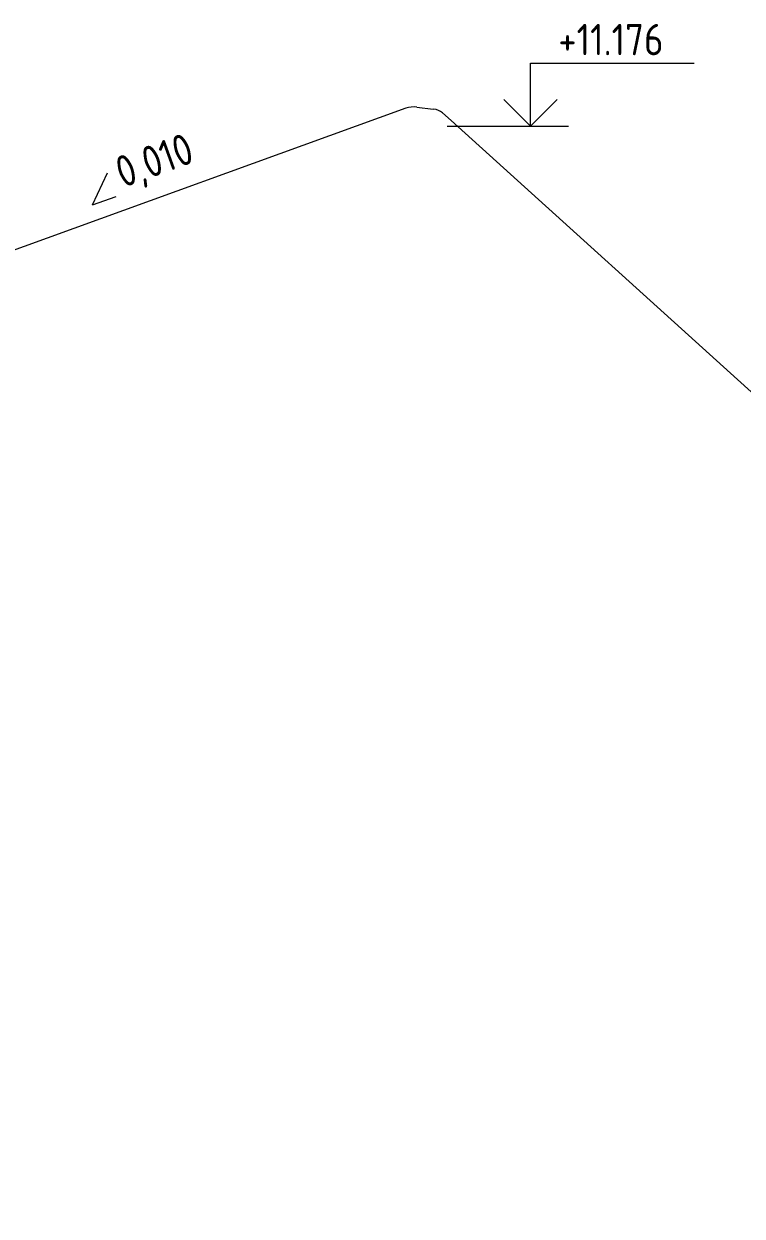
# Model space of a CAD drawing. Header units: millimetres. Extents: x 56023 to 81647, y 35036 to 59756.
# Drawn here: x 60438 to 63295, y 51107 to 55851 of the extents above; entities that cross this region are included whole.
import ezdxf

# ---------------------------------------------------------------- set-up
doc = ezdxf.new("R2010")
doc.units = ezdxf.units.MM
for name, color, linetype, lineweight in [('Высотные отметки', 7, 'Continuous', 9), ('Марки труб', 7, 'Continuous', 20), ('Соединительные детали трубопроводов', 7, 'Continuous', 20), ('Типовые аннотации', 7, 'Continuous', 20), ('Трубы', 7, 'Continuous', 20)]:
    doc.layers.add(name, color=color, linetype=linetype, lineweight=lineweight)
doc.styles.add('GOST Common', font='GOST Common.ttf', dxfattribs={"width": 0.9, "height": 125})

# ---------------------------------------------------------------- blocks, each defined once
blk = doc.blocks.new('ADSK_ППР_Отвод канализационный_Составной - Отвод раструбный-3766607-О_Схема систем К1_К2_ АБК')
at = {"layer": 'Соединительные детали трубопроводов', "color": 24, "true_color": 0xa52900}
for p, q in [((61957.4, 55515), (61956.5, 55514.6)), ((62001.1, 55519.5), (62065.4, 55511.6)), ((62066.4, 55511.5), (62065.4, 55511.6)), ((62102.4, 55497.2), (62137.1, 55465.8))]:
    blk.add_line(p, q, dxfattribs=at)
for centre, start_param, end_param in [((61987.9, 55487.4), 1.330174, 2.115522), ((62053.1, 55479.4), 0.544826, 1.330174)]:
    blk.add_ellipse(centre, major_axis=(57.9, 1), ratio=0.567393, start_param=start_param, end_param=end_param, dxfattribs=at)
blk = doc.blocks.new('Высотные отметки - Стрелка вверх-261779-О_Схема систем К1_К2_ АБК')
at = {"layer": 'Типовые аннотации'}
for p, q in [((67651.5, 46110.5), (68301.5, 46110.5)), ((67651.5, 45860.5), (67651.5, 46110.5)), ((67651.5, 45860.5), (67545.5, 45966.5)), ((67651.5, 45860.5), (67757.6, 45966.5)), ((67501.5, 45860.5), (67801.5, 45860.5))]:
    blk.add_line(p, q, dxfattribs=at)
blk = doc.blocks.new('ADSK_M_Трубы_Уклоны - Проект_0_0Х0_Знак слева-264625-О_Схема систем К1_К2_ АБК')
at = {"layer": 'Марки труб'}
for q in [(65173.1, 52937), (65106, 52862.9)]:
    blk.add_line((65031.9, 52930), q, dxfattribs=at)

msp = doc.modelspace()

# ---------------------------------------------------------------- linework, layer by layer
at = {"layer": 'Высотные отметки', "lineweight": 20}
for p, q in [((62121.1, 55443.3), (62334.7, 55444)), ((62334.7, 55444), (62453.4, 55444))]:
    msp.add_line(p, q, dxfattribs=at)
at = {"layer": 'Трубы', "color": 24, "true_color": 0xa52900}
for p, q in [((61956.5, 55514.6), (58786.6, 54365.3)), ((66951.4, 51107), (62137.1, 55465.8))]:
    msp.add_line(p, q, dxfattribs=at)

# ---------------------------------------------------------------- block references
at = {"layer": 'Высотные отметки', "lineweight": 20}
msp.add_blockref('Высотные отметки - Стрелка вверх-261779-О_Схема систем К1_К2_ АБК', (-5198.1, 9583.5), dxfattribs=at)
at = {"layer": 'Марки труб', "rotation": 62.08619394982455}
msp.add_blockref('ADSK_M_Трубы_Уклоны - Проект_0_0Х0_Знак слева-264625-О_Схема систем К1_К2_ АБК', (77038.6, -27114.2), dxfattribs=at)
at = {"layer": 'Соединительные детали трубопроводов', "color": 24, "true_color": 0xa52900}
msp.add_blockref('ADSK_ППР_Отвод канализационный_Составной - Отвод раструбный-3766607-О_Схема систем К1_К2_ АБК', (0, 0), dxfattribs=at)

# ---------------------------------------------------------------- texts
at = {"layer": 'Высотные отметки', "lineweight": 20, "insert": (62563.2, 55850.7), "char_height": 125, "width": 524.971, "attachment_point": 1, "line_spacing_factor": 1.022761, "style": 'GOST Common'}
msp.add_mtext('+11.176', dxfattribs=at)
at = {"layer": 'Марки труб', "lineweight": 9, "insert": (60789, 55314.1), "char_height": 125, "width": 407.658, "attachment_point": 1, "rotation": 19.9288, "style": 'GOST Common'}
msp.add_mtext('0,010', dxfattribs=at)

doc.saveas('drawing.dxf')
